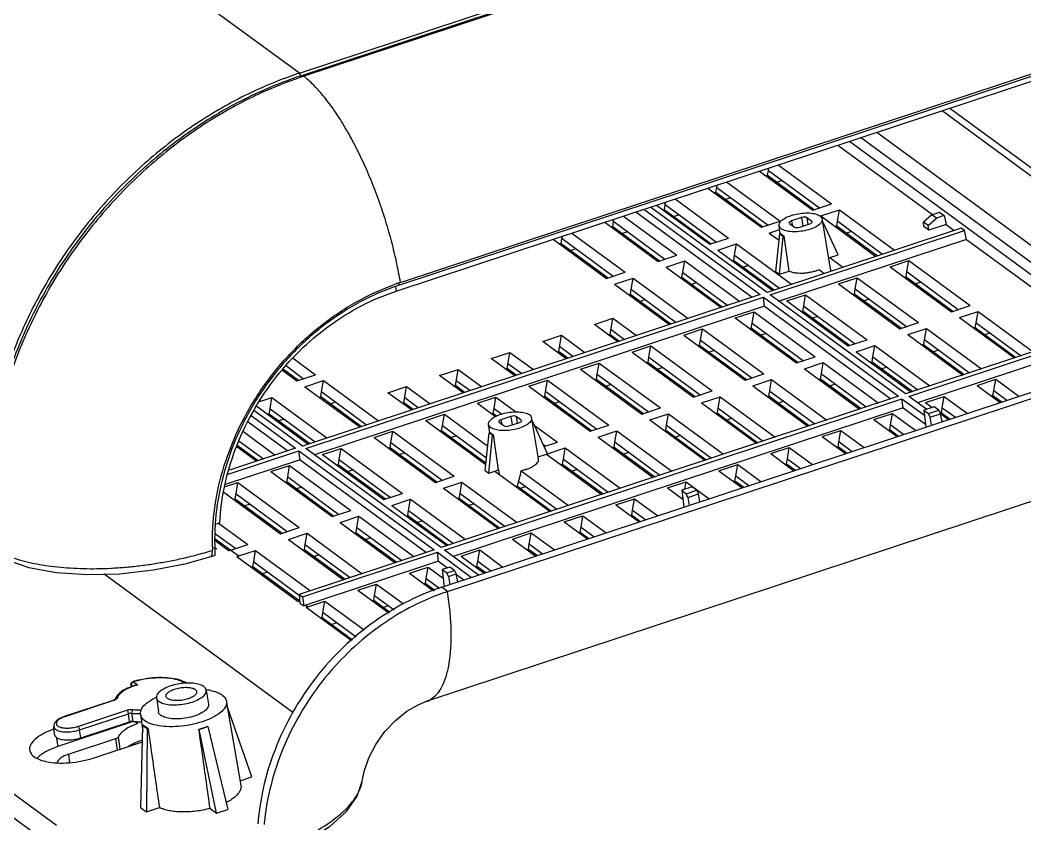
# Model space of a CAD drawing. Header units: millimetres. Extents: x 4086 to 4666, y 411 to 814.
# Drawn here: x 4243.6 to 4316.4, y 443 to 501.3 of the extents above; entities that cross this region are included whole.
import ezdxf

# ---------------------------------------------------------------- set-up
doc = ezdxf.new("R2010")
doc.units = ezdxf.units.MM

# ---------------------------------------------------------------- blocks, each defined once
blk = doc.blocks.new('u113')
at = {"color": 7, "linetype": 'Continuous'}
for p, q in [((4.93, 102.37), (-70.22, 157.48)), ((4.93, 102.37), (90.35, 130.62)), ((91.08, 130.53), (5.02, 102.07)), ((90.79, 130.3), (5.37, 102.04)), ((15.22, 80.42), (100.68, 108.68)), ((15.37, 80.71), (100.79, 108.96)), ((14.92, 79.8), (95.62, 106.49)), ((4.93, 102.37), (5.02, 102.07)), ((5.16, 101.96), (5.02, 102.07)), ((71.44, 98.49), (95.35, 80.95)), ((72.23, 98.76), (94.37, 82.52)), ((93.24, 73.51), (62.99, 95.7)), ((64.67, 96.26), (94.8, 74.16)), ((60.65, 94.92), (70.45, 87.73)), ((61.84, 95.32), (92.09, 73.13)), ((54.47, 92.88), (60, 88.83)), ((52.54, 92.24), (58.07, 88.19)), ((53.21, 91.75), (53.37, 91.8)), ((53.36, 91.81), (58.23, 88.24)), ((53.37, 91.8), (53.46, 92.31)), ((53.46, 92.31), (53.5, 92.56)), ((53.46, 92.31), (58.76, 88.42)), ((48.03, 90.04), (48.11, 90.54)), ((48.11, 90.54), (48.16, 90.79)), ((48.12, 90.54), (53.42, 86.65)), ((49.13, 91.12), (54.66, 87.06)), ((54.91, 91.25), (54.37, 91.07)), ((47.2, 90.48), (52.73, 86.42)), ((47.87, 89.98), (48.03, 90.04)), ((48.02, 90.04), (52.89, 86.47)), ((49.57, 89.48), (49.03, 89.3)), ((53.31, 79.68), (41.26, 88.51)), ((41.86, 88.71), (47.39, 84.66)), ((42.69, 88.27), (42.77, 88.78)), ((42.77, 88.78), (42.82, 89.03)), ((42.78, 88.77), (48.08, 84.89)), ((43.79, 89.35), (49.32, 85.29)), ((58.07, 88.19), (60, 88.83)), ((38.45, 87.58), (43.98, 83.53)), ((39.75, 88.01), (51.79, 79.18)), ((40.55, 88.28), (52.59, 79.45)), ((42.53, 88.22), (42.69, 88.27)), ((42.68, 88.27), (47.54, 84.71)), ((44.22, 87.71), (43.69, 87.54)), ((56.88, 87.42), (55.83, 87.07)), ((56.88, 87.42), (57.01, 86.53)), ((57.43, 87.41), (57.53, 86.71)), ((57.94, 87.03), (57.43, 87.41)), ((58.89, 87.59), (60.82, 88.23)), ((58.89, 87.59), (64.58, 83.41)), ((60.62, 87.05), (60.82, 88.23)), ((60.82, 88.23), (66.52, 84.05)), ((70.36, 87.7), (69.5, 86.96)), ((70.36, 87.7), (71.17, 87.97)), ((70.84, 87.35), (70.36, 87.7)), ((71.65, 87.62), (70.84, 87.35)), ((71.17, 87.97), (71.65, 87.62)), ((71.65, 87.62), (71.84, 86.71)), ((36.52, 86.94), (42.05, 82.89)), ((37.19, 86.45), (37.35, 86.5)), ((37.34, 86.51), (42.2, 82.94)), ((37.35, 86.5), (37.43, 87.01)), ((37.43, 87.01), (37.47, 87.26)), ((37.44, 87.01), (42.74, 83.12)), ((52.73, 86.42), (54.66, 87.06)), ((73.41, 86.33), (53.31, 79.68)), ((54.68, 85.74), (54.57, 86.59)), ((55.65, 86.82), (55.61, 86.88)), ((55.65, 86.82), (56.16, 86.44)), ((55.83, 87.07), (55.91, 86.62)), ((56.7, 86.43), (57.75, 86.78)), ((57.94, 87.03), (57.95, 86.92)), ((57.94, 87.03), (57.98, 86.97)), ((59.86, 82.33), (59.04, 87.15)), ((59.15, 86.86), (59.08, 86.91)), ((59.09, 86.84), (59.15, 86.86)), ((60.67, 83.56), (59.15, 86.86)), ((60.38, 86.49), (60.54, 86.55)), ((60.53, 86.55), (64.74, 83.46)), ((60.54, 86.55), (60.62, 87.05)), ((60.63, 87.05), (65.28, 83.64)), ((69.54, 86.51), (69.5, 86.96)), ((70, 86.59), (69.5, 86.96)), ((70.06, 86.13), (69.54, 86.51)), ((70, 86.59), (70.84, 87.35)), ((70.06, 86.13), (70, 86.59)), ((71.84, 86.71), (70.06, 86.13)), ((71.84, 86.71), (72.69, 86.09)), ((73.76, 86.08), (73.41, 86.33)), ((32.09, 85.24), (32.13, 85.49)), ((33.11, 85.82), (38.64, 81.76)), ((38.88, 85.95), (38.34, 85.77)), ((47.39, 84.66), (49.32, 85.29)), ((53.55, 85.82), (54.62, 86.18)), ((53.55, 85.82), (54.56, 85.08)), ((53.65, 79.43), (73.76, 86.08)), ((54.21, 81.82), (54.63, 85.73)), ((54.59, 81.55), (54.98, 85.48)), ((54.73, 85.77), (54.63, 85.73)), ((54.63, 85.73), (54.98, 85.48)), ((54.98, 85.48), (55.08, 85.51)), ((55.59, 81.88), (55.08, 85.51)), ((62.07, 85.99), (61.54, 85.81)), ((73.95, 85.17), (73.76, 86.08)), ((31.18, 85.18), (36.71, 81.12)), ((31.85, 84.68), (32.01, 84.74)), ((32, 84.74), (36.86, 81.17)), ((32.01, 84.74), (32.09, 85.24)), ((32.1, 85.24), (37.4, 81.35)), ((48.21, 84.06), (50.14, 84.69)), ((49.94, 83.52), (50.14, 84.69)), ((50.14, 84.69), (55.83, 80.52)), ((73.95, 85.17), (54.57, 78.76)), ((73.95, 85.17), (82.62, 78.81)), ((33.54, 84.18), (33, 84)), ((42.05, 82.89), (43.98, 83.53)), ((48.21, 84.06), (53.9, 79.88)), ((49.86, 83.01), (49.94, 83.52)), ((49.95, 83.52), (54.6, 80.11)), ((59.71, 83.24), (60.67, 83.56)), ((59.82, 83.28), (61.17, 82.28)), ((42.87, 82.29), (44.8, 82.93)), ((42.87, 82.29), (48.56, 78.11)), ((44.6, 81.76), (44.8, 82.93)), ((44.8, 82.93), (50.49, 78.75)), ((49.7, 82.96), (49.86, 83.01)), ((49.85, 83.02), (54.06, 79.93)), ((51.39, 82.46), (50.85, 82.28)), ((66.06, 82.33), (67.99, 82.97)), ((66.06, 82.33), (72.41, 77.68)), ((67.79, 81.8), (67.99, 82.97)), ((67.99, 82.97), (74.34, 78.31)), ((36.71, 81.12), (38.64, 81.76)), ((37.52, 80.52), (39.46, 81.16)), ((39.26, 79.99), (39.46, 81.16)), ((39.46, 81.16), (45.15, 76.98)), ((44.36, 81.19), (44.51, 81.25)), ((44.51, 81.25), (44.6, 81.76)), ((44.51, 81.25), (48.72, 78.16)), ((44.61, 81.75), (49.25, 78.34)), ((54.21, 81.82), (54.59, 81.55)), ((54.59, 81.55), (55.59, 81.88)), ((58.7, 82.04), (59.24, 81.65)), ((60.72, 80.57), (62.65, 81.2)), ((62.45, 80.03), (62.65, 81.2)), ((62.65, 81.2), (69, 76.55)), ((67.55, 81.24), (67.71, 81.29)), ((67.7, 81.29), (72.56, 77.73)), ((67.71, 81.29), (67.79, 81.8)), ((67.8, 81.79), (73.1, 77.91)), ((14.85, 80.26), (14.92, 79.8)), ((15.19, 80.64), (15.22, 80.42)), ((37.52, 80.52), (43.22, 76.35)), ((46.05, 80.69), (45.51, 80.51)), ((60.72, 80.57), (67.06, 75.91)), ((69.24, 80.73), (68.7, 80.56)), ((52.59, 79.45), (5.23, 63.78)), ((5.58, 63.53), (52.94, 79.19)), ((39.02, 79.43), (39.17, 79.48)), ((39.17, 79.48), (39.26, 79.99)), ((39.17, 79.49), (43.38, 76.4)), ((39.27, 79.98), (43.91, 76.58)), ((53.05, 78.26), (52.94, 79.19)), ((52.94, 79.19), (66.93, 68.93)), ((67.64, 69.17), (53.65, 79.43)), ((55.37, 78.8), (57.31, 79.44)), ((57.11, 78.27), (57.31, 79.44)), ((57.31, 79.44), (63.66, 74.78)), ((62.21, 79.47), (62.36, 79.52)), ((62.36, 79.52), (62.45, 80.03)), ((62.36, 79.53), (67.22, 75.96)), ((62.46, 80.03), (67.76, 76.14)), ((53.05, 78.26), (6.49, 62.86)), ((40.71, 78.93), (40.17, 78.75)), ((53.05, 78.26), (66.13, 68.67)), ((55.37, 78.8), (61.72, 74.14)), ((57.02, 77.76), (57.11, 78.27)), ((57.12, 78.26), (62.42, 74.37)), ((63.9, 78.97), (63.36, 78.79)), ((72.41, 77.68), (74.34, 78.31)), ((-95.66, 77.37), (-20.07, 21.94)), ((20.24, 48.72), (105.67, 76.97)), ((35.44, 76.37), (37.37, 77.01)), ((37.09, 75.32), (37.37, 77.01)), ((37.37, 77.01), (39.81, 75.22)), ((50.03, 77.03), (51.97, 77.67)), ((50.03, 77.03), (56.38, 72.38)), ((51.77, 76.5), (51.97, 77.67)), ((51.97, 77.67), (58.31, 73.02)), ((56.87, 77.7), (57.02, 77.76)), ((57.02, 77.76), (61.88, 74.19)), ((58.56, 77.2), (58.02, 77.02)), ((73.22, 77.08), (75.16, 77.71)), ((73.22, 77.08), (78.92, 72.9)), ((74.96, 76.54), (75.16, 77.71)), ((75.16, 77.71), (80.85, 73.54)), ((19.64, 49.17), (101.27, 76.16)), ((37.88, 74.58), (35.44, 76.37)), ((51.53, 75.94), (51.68, 75.99)), ((51.67, 76), (56.54, 72.43)), ((51.68, 75.99), (51.77, 76.5)), ((51.78, 76.49), (57.08, 72.61)), ((67.06, 75.91), (69, 76.55)), ((67.88, 75.31), (69.81, 75.95)), ((69.62, 74.78), (69.81, 75.95)), ((69.81, 75.95), (75.51, 71.77)), ((74.72, 75.98), (74.87, 76.03)), ((74.87, 76.03), (74.96, 76.54)), ((74.87, 76.04), (79.08, 72.95)), ((74.97, 76.54), (79.61, 73.13)), ((30.1, 74.6), (32.03, 75.24)), ((31.75, 73.56), (32.03, 75.24)), ((32.03, 75.24), (34.47, 73.45)), ((36.93, 75.27), (37.09, 75.32)), ((37.09, 75.32), (38.03, 74.63)), ((37.18, 75.83), (38.57, 74.81)), ((44.69, 75.27), (46.62, 75.9)), ((44.69, 75.27), (51.04, 70.61)), ((46.43, 74.73), (46.62, 75.9)), ((46.62, 75.9), (52.97, 71.25)), ((53.22, 75.44), (52.68, 75.26)), ((87.75, 75.82), (67.64, 69.17)), ((67.88, 75.31), (73.58, 71.13)), ((67.99, 68.91), (88.09, 75.56)), ((76.41, 75.48), (75.87, 75.3)), ((32.54, 72.81), (30.1, 74.6)), ((33.23, 73.04), (31.83, 74.07)), ((39.35, 73.5), (41.28, 74.14)), ((41.09, 72.97), (41.28, 74.14)), ((41.28, 74.14), (47.63, 69.48)), ((46.18, 74.17), (46.34, 74.22)), ((46.33, 74.23), (51.2, 70.66)), ((46.34, 74.22), (46.43, 74.73)), ((46.43, 74.73), (51.74, 70.84)), ((61.72, 74.14), (63.66, 74.78)), ((62.54, 73.54), (64.47, 74.18)), ((64.28, 73.01), (64.47, 74.18)), ((64.47, 74.18), (70.17, 70)), ((88.28, 74.66), (68.9, 68.24)), ((69.38, 74.21), (69.53, 74.27)), ((69.52, 74.27), (73.73, 71.18)), ((69.53, 74.27), (69.62, 74.78)), ((69.63, 74.77), (74.27, 71.36)), ((4.27, 72.87), (6.59, 71.16)), ((24.76, 72.83), (26.69, 73.47)), ((27.2, 71.05), (24.76, 72.83)), ((26.41, 71.79), (26.69, 73.47)), ((26.69, 73.47), (29.13, 71.69)), ((31.59, 73.51), (31.75, 73.56)), ((32.69, 72.86), (31.74, 73.56)), ((39.35, 73.5), (45.7, 68.84)), ((41, 72.46), (41.09, 72.97)), ((41.09, 72.96), (46.39, 69.07)), ((47.88, 73.67), (47.34, 73.49)), ((56.38, 72.38), (58.31, 73.02)), ((62.54, 73.54), (68.24, 69.37)), ((64.19, 72.5), (64.28, 73.01)), ((64.28, 73), (68.93, 69.6)), ((71.07, 73.71), (70.53, 73.53)), ((3.56, 72.07), (5.35, 70.75)), ((26.25, 71.74), (26.41, 71.79)), ((27.35, 71.1), (26.4, 71.8)), ((27.89, 71.28), (26.49, 72.3)), ((34.01, 71.73), (35.94, 72.37)), ((35.74, 71.2), (35.94, 72.37)), ((35.94, 72.37), (42.29, 67.72)), ((40.84, 72.41), (41, 72.46)), ((40.99, 72.46), (45.86, 68.9)), ((42.54, 71.9), (42, 71.72)), ((57.2, 71.78), (59.13, 72.41)), ((57.2, 71.78), (62.9, 67.6)), ((58.94, 71.24), (59.13, 72.41)), ((59.13, 72.41), (64.83, 68.24)), ((64.03, 72.45), (64.19, 72.5)), ((64.18, 72.51), (68.39, 69.42)), ((65.73, 71.95), (65.19, 71.77)), ((3.17, 71.62), (4.66, 70.52)), ((3.26, 71.72), (4.81, 70.58)), ((4.66, 70.52), (6.59, 71.16)), ((19.42, 71.07), (21.35, 71.71)), ((21.85, 69.28), (19.42, 71.07)), ((21.07, 70.02), (21.35, 71.71)), ((21.35, 71.71), (23.79, 69.92)), ((34.01, 71.73), (40.36, 67.08)), ((35.66, 70.69), (35.74, 71.2)), ((35.75, 71.19), (41.05, 67.31)), ((51.04, 70.61), (52.97, 71.25)), ((58.69, 70.68), (58.85, 70.73)), ((58.84, 70.74), (63.05, 67.65)), ((58.85, 70.73), (58.94, 71.24)), ((58.94, 71.24), (63.59, 67.83)), ((5.48, 69.92), (7.41, 70.56)), ((5.48, 69.92), (11.17, 65.75)), ((7.21, 69.39), (7.41, 70.56)), ((7.41, 70.56), (13.1, 66.39)), ((14.08, 69.3), (16.01, 69.94)), ((15.73, 68.26), (16.01, 69.94)), ((16.01, 69.94), (18.45, 68.15)), ((20.91, 69.97), (21.07, 70.02)), ((22.01, 69.33), (21.06, 70.03)), ((22.55, 69.51), (21.15, 70.53)), ((28.67, 69.97), (30.6, 70.61)), ((28.67, 69.97), (35.02, 65.31)), ((30.4, 69.43), (30.6, 70.61)), ((30.6, 70.61), (36.95, 65.95)), ((35.5, 70.64), (35.66, 70.69)), ((35.65, 70.7), (40.51, 67.13)), ((37.19, 70.14), (36.66, 69.96)), ((51.86, 70.01), (53.79, 70.65)), ((51.86, 70.01), (57.55, 65.83)), ((53.59, 69.48), (53.79, 70.65)), ((53.79, 70.65), (59.49, 66.47)), ((60.39, 70.18), (59.85, 70)), ((75.05, 70.05), (76.98, 70.69)), ((75.05, 70.05), (77.46, 68.29)), ((76.79, 69.52), (76.98, 70.69)), ((76.98, 70.69), (79.39, 68.93)), ((0.81, 68.38), (2.07, 68.8)), ((1.87, 67.62), (2.07, 68.8)), ((2.07, 68.8), (7.76, 64.62)), ((6.97, 68.83), (7.13, 68.88)), ((7.12, 68.89), (11.33, 65.8)), ((7.13, 68.88), (7.21, 69.39)), ((7.22, 69.39), (11.87, 65.98)), ((16.51, 67.51), (14.08, 69.3)), ((17.21, 67.74), (15.81, 68.77)), ((66.93, 68.93), (19.57, 53.27)), ((19.92, 53.02), (67.28, 68.68)), ((23.33, 68.2), (25.26, 68.84)), ((25.06, 67.67), (25.26, 68.84)), ((25.26, 68.84), (27.33, 67.32)), ((30.16, 68.87), (30.32, 68.92)), ((30.31, 68.93), (35.17, 65.36)), ((30.32, 68.92), (30.4, 69.43)), ((30.41, 69.43), (35.71, 65.54)), ((45.7, 68.84), (47.63, 69.48)), ((46.52, 68.24), (48.45, 68.88)), ((48.25, 67.71), (48.45, 68.88)), ((48.45, 68.88), (54.15, 64.71)), ((53.35, 68.92), (53.51, 68.97)), ((53.5, 68.97), (57.71, 65.88)), ((53.51, 68.97), (53.59, 69.48)), ((53.6, 69.47), (58.25, 66.06)), ((67.39, 67.75), (67.28, 68.68)), ((67.28, 68.68), (69.6, 66.97)), ((69.81, 67.58), (67.99, 68.91)), ((69.71, 68.29), (71.64, 68.92)), ((71.44, 67.75), (71.64, 68.92)), ((71.64, 68.92), (74.05, 67.16)), ((76.54, 68.96), (76.7, 69.01)), ((76.69, 69.02), (77.61, 68.34)), ((76.7, 69.01), (76.79, 69.52)), ((76.79, 69.51), (78.15, 68.52)), ((0.49, 67.9), (5.83, 63.98)), ((1.78, 67.11), (1.87, 67.62)), ((1.88, 67.62), (6.53, 64.21)), ((8.66, 68.33), (8.12, 68.15)), ((15.57, 68.21), (15.73, 68.26)), ((16.67, 67.57), (15.72, 68.26)), ((67.39, 67.75), (20.83, 52.35)), ((23.33, 68.2), (25.2, 66.83)), ((24.98, 67.16), (25.06, 67.67)), ((25.07, 67.66), (25.85, 67.09)), ((31.85, 68.37), (31.31, 68.19)), ((40.36, 67.08), (42.29, 67.72)), ((46.52, 68.24), (52.21, 64.07)), ((48.17, 67.2), (48.25, 67.71)), ((48.26, 67.7), (52.91, 64.3)), ((55.04, 68.41), (54.51, 68.23)), ((67.39, 67.75), (69.72, 66.03)), ((70.61, 67.84), (69.54, 67.48)), ((69.71, 68.29), (70.41, 67.77)), ((71.09, 67.49), (70.61, 67.84)), ((71.36, 67.24), (71.44, 67.75)), ((71.45, 67.75), (72.81, 66.75)), ((-0.09, 66.93), (4.52, 63.55)), ((5.23, 63.78), (0.21, 67.47)), ((1.63, 67.06), (1.78, 67.11)), ((1.78, 67.12), (5.99, 64.03)), ((3.32, 66.56), (2.78, 66.38)), ((17.99, 66.43), (19.92, 67.07)), ((19.72, 65.9), (19.92, 67.07)), ((19.92, 67.07), (24.41, 63.78)), ((24.82, 67.11), (24.98, 67.16)), ((24.97, 67.16), (25.34, 66.89)), ((26.81, 66.84), (25.77, 66.5)), ((26.81, 66.84), (26.94, 65.96)), ((27.36, 66.83), (27.46, 66.13)), ((27.87, 66.46), (27.36, 66.83)), ((29.67, 62.47), (28.97, 66.58)), ((41.18, 66.48), (43.11, 67.12)), ((42.91, 65.94), (43.11, 67.12)), ((43.11, 67.12), (48.8, 62.94)), ((48.01, 67.15), (48.17, 67.2)), ((48.16, 67.21), (52.37, 64.12)), ((49.7, 66.65), (49.16, 66.47)), ((64.37, 66.52), (66.3, 67.16)), ((66.1, 65.99), (66.3, 67.16)), ((66.3, 67.16), (68.7, 65.4)), ((69.54, 67.48), (69.76, 65.74)), ((69.54, 67.48), (70.02, 67.13)), ((70.02, 67.13), (71.09, 67.49)), ((70.19, 66.76), (70.02, 67.13)), ((70.19, 66.76), (71.27, 67.12)), ((70.32, 65.93), (70.19, 66.76)), ((71.09, 67.49), (71.27, 67.12)), ((71.24, 67.2), (71.36, 67.24)), ((71.43, 66.3), (71.27, 67.12)), ((71.28, 67.13), (72.11, 66.52)), ((71.35, 67.25), (72.27, 66.57)), ((-0.39, 66.3), (3.72, 63.28)), ((17.99, 66.43), (24.21, 61.87)), ((19.63, 65.39), (19.72, 65.9)), ((19.73, 65.9), (24.28, 62.56)), ((24.61, 65.16), (24.5, 66.02)), ((25.58, 66.24), (25.54, 66.3)), ((25.58, 66.24), (26.09, 65.87)), ((25.77, 66.5), (25.85, 66.05)), ((26.64, 65.86), (27.68, 66.2)), ((27.87, 66.46), (27.89, 66.34)), ((27.87, 66.46), (27.91, 66.39)), ((29.08, 66.28), (29.01, 66.33)), ((29.02, 66.26), (29.08, 66.28)), ((30.6, 62.98), (29.08, 66.28)), ((29.25, 65.91), (31.61, 64.18)), ((35.02, 65.31), (36.95, 65.95)), ((41.18, 66.48), (46.87, 62.3)), ((42.83, 65.43), (42.91, 65.94)), ((42.92, 65.94), (47.57, 62.53)), ((64.37, 66.52), (66.77, 64.76)), ((66.02, 65.48), (66.1, 65.99)), ((66.11, 65.98), (67.47, 64.99)), ((71.52, 66.33), (71.4, 66.41)), ((-0.87, 65.27), (2.42, 62.85)), ((12.64, 64.67), (14.58, 65.31)), ((12.64, 64.67), (18.99, 60.01)), ((14.38, 64.13), (14.58, 65.31)), ((14.58, 65.31), (20.93, 60.65)), ((19.48, 65.34), (19.63, 65.39)), ((19.63, 65.4), (24.23, 62.02)), ((21.17, 64.84), (20.63, 64.66)), ((24.14, 61.25), (24.56, 65.16)), ((24.52, 60.97), (24.91, 64.9)), ((24.66, 65.19), (24.56, 65.16)), ((24.91, 64.9), (24.56, 65.16)), ((24.91, 64.9), (25.01, 64.94)), ((25.52, 61.3), (25.01, 64.94)), ((35.84, 64.71), (37.77, 65.35)), ((35.84, 64.71), (41.53, 60.53)), ((37.57, 64.18), (37.77, 65.35)), ((37.77, 65.35), (43.46, 61.17)), ((42.67, 65.38), (42.83, 65.43)), ((42.82, 65.44), (47.03, 62.35)), ((44.36, 64.88), (43.82, 64.7)), ((59.03, 64.75), (60.96, 65.39)), ((59.03, 64.75), (61.43, 62.99)), ((60.76, 64.22), (60.96, 65.39)), ((60.96, 65.39), (63.36, 63.63)), ((65.86, 65.43), (66.02, 65.48)), ((66.01, 65.48), (66.93, 64.81)), ((4.52, 63.55), (-2.34, 61.28)), ((-1.58, 63.73), (0.49, 62.21)), ((-1.52, 63.86), (0.65, 62.27)), ((-1.32, 64.28), (1.18, 62.44)), ((19.57, 53.27), (5.58, 63.53)), ((7.3, 62.9), (9.24, 63.54)), ((9.04, 62.37), (9.24, 63.54)), ((9.24, 63.54), (15.58, 58.88)), ((14.14, 63.57), (14.29, 63.62)), ((14.29, 63.62), (14.38, 64.13)), ((14.29, 63.63), (19.15, 60.06)), ((14.39, 64.13), (19.69, 60.24)), ((30.16, 63.93), (30.37, 63.77)), ((30.25, 63.73), (31.61, 64.18)), ((30.49, 62.94), (32.43, 63.58)), ((32.23, 62.41), (32.43, 63.58)), ((32.43, 63.58), (38.12, 59.41)), ((37.33, 63.62), (37.48, 63.67)), ((37.48, 63.67), (37.57, 64.18)), ((37.48, 63.67), (41.69, 60.59)), ((37.58, 64.17), (42.23, 60.76)), ((53.69, 62.99), (55.62, 63.63)), ((55.42, 62.45), (55.62, 63.63)), ((55.62, 63.63), (58.02, 61.86)), ((60.52, 63.66), (60.68, 63.71)), ((60.67, 63.72), (61.59, 63.04)), ((60.68, 63.71), (60.76, 64.22)), ((60.77, 64.21), (62.13, 63.22)), ((-2.46, 60.87), (4.87, 63.29)), ((4.98, 62.36), (4.87, 63.29)), ((4.87, 63.29), (18.86, 53.04)), ((7.3, 62.9), (13.65, 58.25)), ((15.83, 63.07), (15.29, 62.89)), ((29.64, 62.67), (30.49, 62.95)), ((30.49, 62.95), (36.19, 58.77)), ((32.14, 61.9), (32.23, 62.41)), ((32.24, 62.41), (36.88, 59)), ((39.02, 63.11), (38.48, 62.94)), ((53.69, 62.99), (56.09, 61.22)), ((55.33, 61.94), (55.42, 62.45)), ((55.43, 62.45), (56.78, 61.45)), ((4.98, 62.36), (-2.78, 59.79)), ((1.96, 61.13), (3.89, 61.77)), ((3.7, 60.6), (3.89, 61.77)), ((3.89, 61.77), (10.24, 57.12)), ((4.98, 62.36), (18.06, 52.77)), ((8.8, 61.81), (8.95, 61.86)), ((8.94, 61.86), (13.81, 58.3)), ((8.95, 61.86), (9.04, 62.37)), ((9.05, 62.36), (14.35, 58.47)), ((31.99, 61.85), (32.14, 61.9)), ((32.14, 61.91), (36.35, 58.82)), ((48.34, 61.22), (50.28, 61.86)), ((50.08, 60.69), (50.28, 61.86)), ((50.28, 61.86), (52.68, 60.1)), ((55.18, 61.89), (55.33, 61.94)), ((55.33, 61.95), (56.25, 61.27)), ((1.96, 61.13), (8.31, 56.48)), ((3.61, 60.09), (3.7, 60.6)), ((3.7, 60.6), (9.01, 56.71)), ((10.49, 61.3), (9.95, 61.13)), ((18.08, 37.37), (88.72, 60.73)), ((18.99, 60.01), (20.93, 60.65)), ((24.14, 61.25), (24.52, 60.97)), ((24.52, 60.97), (25.15, 61.18)), ((25.15, 61.18), (25.52, 61.3)), ((25.15, 61.18), (30.85, 57)), ((25.52, 61.3), (25.59, 60.86)), ((27.88, 61.23), (32.78, 57.64)), ((33.68, 61.35), (33.14, 61.17)), ((48.34, 61.22), (50.75, 59.46)), ((49.99, 60.18), (50.08, 60.69)), ((50.09, 60.68), (51.44, 59.69)), ((-2.83, 59.55), (-1.45, 60.01)), ((-1.64, 58.83), (-1.45, 60.01)), ((-1.45, 60.01), (4.9, 55.35)), ((3.46, 60.04), (3.61, 60.09)), ((3.6, 60.1), (8.47, 56.53)), ((5.15, 59.54), (4.61, 59.36)), ((19.81, 59.41), (21.74, 60.05)), ((19.81, 59.41), (25.51, 55.23)), ((21.55, 58.88), (21.74, 60.05)), ((21.74, 60.05), (27.44, 55.87)), ((27.48, 59.63), (31, 57.05)), ((27.61, 60.11), (31.54, 57.23)), ((28.34, 59.58), (27.8, 59.4)), ((43, 59.45), (44.94, 60.09)), ((43, 59.45), (44.59, 58.29)), ((45.55, 59.55), (44.48, 59.2)), ((44.8, 59.3), (44.94, 60.09)), ((44.94, 60.09), (47.34, 58.33)), ((46.03, 59.2), (45.55, 59.55)), ((49.84, 60.13), (49.99, 60.18)), ((49.99, 60.18), (50.91, 59.51)), ((-2.9, 59.02), (2.97, 54.71)), ((-1.89, 58.27), (-1.73, 58.33)), ((-1.74, 58.33), (3.13, 54.76)), ((-1.73, 58.33), (-1.64, 58.83)), ((-1.64, 58.83), (3.66, 54.94)), ((13.65, 58.25), (15.58, 58.88)), ((14.47, 57.64), (16.4, 58.28)), ((16.21, 57.11), (16.4, 58.28)), ((16.4, 58.28), (22.1, 54.11)), ((21.31, 58.32), (21.46, 58.37)), ((21.45, 58.37), (25.66, 55.29)), ((21.46, 58.37), (21.55, 58.88)), ((21.55, 58.87), (26.2, 55.46)), ((37.66, 57.69), (39.59, 58.33)), ((39.4, 57.15), (39.59, 58.33)), ((39.59, 58.33), (42, 56.56)), ((44.48, 59.2), (44.7, 57.46)), ((44.48, 59.2), (44.96, 58.85)), ((44.5, 58.36), (44.58, 58.39)), ((44.96, 58.85), (46.03, 59.2)), ((45.13, 58.47), (44.96, 58.85)), ((45.13, 58.47), (46.21, 58.83)), ((45.13, 58.47), (45.26, 57.64)), ((46.03, 59.2), (46.21, 58.83)), ((46.37, 58.01), (46.21, 58.83)), ((-0.19, 57.77), (-0.73, 57.59)), ((14.47, 57.64), (20.17, 53.47)), ((23, 57.81), (22.46, 57.64)), ((37.66, 57.69), (40.07, 55.92)), ((8.31, 56.48), (10.24, 57.12)), ((9.13, 55.88), (11.06, 56.52)), ((10.86, 55.34), (11.06, 56.52)), ((11.06, 56.52), (16.76, 52.34)), ((15.96, 56.55), (16.12, 56.6)), ((16.11, 56.61), (20.32, 53.52)), ((16.12, 56.6), (16.21, 57.11)), ((16.21, 57.11), (20.86, 53.7)), ((32.32, 55.92), (34.25, 56.56)), ((34.06, 55.39), (34.25, 56.56)), ((34.25, 56.56), (36.66, 54.8)), ((39.16, 56.59), (39.31, 56.64)), ((39.3, 56.65), (40.22, 55.98)), ((39.31, 56.64), (39.4, 57.15)), ((39.4, 57.15), (40.76, 56.15)), ((-3.33, 55.83), (-3.72, 55.7)), ((-3.45, 55.79), (-0.44, 53.58)), ((2.97, 54.71), (4.9, 55.35)), ((9.13, 55.88), (14.83, 51.7)), ((10.78, 54.84), (10.86, 55.34)), ((10.87, 55.34), (15.52, 51.93)), ((17.66, 56.05), (17.12, 55.87)), ((32.32, 55.92), (34.73, 54.16)), ((33.97, 54.88), (34.06, 55.39)), ((34.06, 55.38), (35.42, 54.39)), ((-3.8, 54.16), (-2.2, 52.99)), ((-3.77, 54.71), (-1.68, 53.18)), ((3.79, 54.11), (5.72, 54.75)), ((3.79, 54.11), (9.48, 49.94)), ((5.52, 53.58), (5.72, 54.75)), ((5.72, 54.75), (11.42, 50.57)), ((10.62, 54.78), (10.78, 54.84)), ((10.77, 54.84), (14.98, 51.75)), ((12.31, 54.28), (11.78, 54.1)), ((26.98, 54.15), (28.91, 54.79)), ((26.98, 54.15), (29.38, 52.39)), ((28.71, 53.62), (28.91, 54.79)), ((28.91, 54.79), (31.32, 53.03)), ((33.81, 54.83), (33.97, 54.88)), ((33.96, 54.88), (34.88, 54.21)), ((-4.08, 53.24), (-3.85, 53.29)), ((-3.85, 53.29), (-3.83, 52.48)), ((-3.85, 53.29), (-3.63, 53.13)), ((-3.81, 54), (-2.37, 52.94)), ((-2.19, 53.01), (-0.44, 53.58)), ((5.28, 53.02), (5.44, 53.07)), ((5.43, 53.07), (9.64, 49.99)), ((5.44, 53.07), (5.52, 53.58)), ((5.53, 53.57), (10.18, 50.17)), ((28.47, 53.06), (28.63, 53.11)), ((28.62, 53.12), (29.54, 52.44)), ((28.63, 53.11), (28.71, 53.62)), ((28.72, 53.62), (30.08, 52.62)), ((-4.09, 52.98), (-4.09, 53.04)), ((-3.81, 52.48), (-3.84, 52.47)), ((-2.19, 53.01), (-1.37, 52.41)), ((-1.55, 52.34), (4.8, 47.69)), ((-1.37, 52.41), (0.38, 52.98)), ((0.18, 51.81), (0.38, 52.98)), ((0.38, 52.98), (6.07, 48.81)), ((18.86, 53.04), (4.9, 48.42)), ((5.24, 48.16), (19.21, 52.78)), ((6.97, 52.52), (6.44, 52.34)), ((19.32, 51.85), (19.21, 52.78)), ((19.21, 52.78), (22.73, 50.19)), ((23.45, 50.43), (19.92, 53.02)), ((21.64, 52.39), (23.57, 53.03)), ((21.64, 52.39), (24.04, 50.62)), ((23.37, 51.85), (23.57, 53.03)), ((23.57, 53.03), (25.98, 51.26)), ((-0.06, 51.25), (0.1, 51.3)), ((0.09, 51.31), (4.95, 47.75)), ((0.1, 51.3), (0.18, 51.81)), ((0.19, 51.81), (4.9, 48.35)), ((19.32, 51.85), (5.59, 47.31)), ((16.3, 50.62), (18.23, 51.26)), ((18.03, 50.09), (18.23, 51.26)), ((18.23, 51.26), (19.8, 50.11)), ((19.32, 51.85), (20.23, 51.18)), ((20.49, 51.26), (19.69, 51)), ((19.69, 51), (19.91, 49.26)), ((19.69, 51), (20.17, 50.65)), ((20.97, 50.91), (20.49, 51.26)), ((23.13, 51.29), (23.29, 51.35)), ((23.28, 51.35), (24.2, 50.68)), ((23.29, 51.35), (23.37, 51.85)), ((23.38, 51.85), (24.74, 50.85)), ((4.24, 36.19), (-15.3, 50.53)), ((1.63, 50.75), (1.09, 50.57)), ((16.3, 50.62), (18.78, 48.8)), ((17.95, 49.58), (18.03, 50.09)), ((18.04, 50.08), (19.42, 49.07)), ((20.17, 50.65), (20.97, 50.91)), ((20.34, 50.27), (20.17, 50.65)), ((20.34, 50.27), (21.15, 50.54)), ((20.34, 50.27), (20.47, 49.44)), ((20.97, 50.91), (21.15, 50.54)), ((21.31, 49.72), (21.15, 50.54)), ((21.16, 50.5), (21.94, 49.93)), ((10.96, 48.86), (12.89, 49.49)), ((12.69, 48.32), (12.89, 49.49)), ((12.89, 49.49), (15.68, 47.45)), ((17.79, 49.53), (17.95, 49.58)), ((17.94, 49.58), (18.92, 48.86)), ((20.24, 48.72), (19.64, 49.17)), ((4.9, 48.42), (4.96, 47.52)), ((4.9, 48.42), (5.24, 48.16)), ((5.24, 48.16), (5.36, 47.23)), ((10.96, 48.86), (14.16, 46.51)), ((12.61, 47.81), (12.69, 48.32)), ((12.7, 48.32), (14.71, 46.84)), ((4.96, 47.52), (5.36, 47.23)), ((5.59, 47.31), (5.8, 47.15)), ((5.62, 47.09), (10.32, 43.64)), ((5.8, 47.15), (7.55, 47.73)), ((7.35, 46.56), (7.55, 47.73)), ((7.55, 47.73), (11.61, 44.75)), ((12.45, 47.76), (12.61, 47.81)), ((12.6, 47.82), (14.28, 46.58)), ((14.14, 47.26), (13.6, 47.08)), ((7.11, 45.99), (7.26, 46.05)), ((7.26, 46.05), (7.35, 46.56)), ((7.26, 46.05), (10.42, 43.73)), ((7.36, 46.55), (10.78, 44.04)), ((8.8, 45.49), (8.26, 45.31)), ((-12.52, 39.08), (-12.5, 38.87)), ((-12.52, 39.08), (-12.49, 39.03)), ((-12.49, 39.03), (-12.47, 38.88)), ((-12.49, 39.03), (-12.34, 38.92)), ((-12.3, 39.4), (-12.3, 39.4)), ((-12.26, 39.38), (-12.3, 39.4)), ((-12.26, 39.38), (-11.83, 39.07)), ((-12, 39.05), (-11.83, 39.07)), ((-4.74, 38.52), (-4.49, 37.08)), ((-14.38, 37.45), (-19.44, 35.78)), ((-14.32, 37.44), (-19.38, 35.77)), ((-14.34, 37.47), (-14.38, 37.45)), ((-14.32, 37.44), (-14.38, 37.45)), ((-14.19, 37.53), (-14.19, 37.53)), ((-14.17, 37.56), (-14.17, 37.56)), ((-9.88, 37.74), (-9.68, 36.29)), ((-18.02, 34.77), (-12.96, 36.44)), ((-2.62, 37.25), (-1.14, 28.66)), ((-0.01, 29.53), (-2.53, 36.75)), ((-19.38, 35.77), (-19.44, 35.78)), ((-17.85, 34.41), (-12.79, 36.08)), ((-12.67, 35.25), (-12.79, 36.08)), ((-12.3, 35.29), (-12.42, 36.13)), ((-11.54, 36.02), (-11.29, 34.19)), ((-20.42, 33.91), (-20.51, 34.74)), ((-12.29, 35.26), (-20.08, 32.68)), ((-17.71, 33.58), (-17.85, 34.41)), ((-17.71, 33.58), (-12.67, 35.25)), ((-11.84, 35.05), (-12.17, 35.29)), ((-11.5, 26.34), (-11.28, 34.86)), ((-11.2, 34.89), (-11.28, 34.86)), ((-11.28, 34.86), (-10.84, 34.54)), ((-10.84, 34.54), (-10.93, 25.93)), ((-10.84, 34.54), (-10.76, 34.57)), ((-5.49, 34.47), (-5.45, 34.44)), ((-5.45, 34.44), (-4.56, 34.74)), ((-3.68, 25.79), (-5.45, 34.44)), ((-4.56, 34.74), (-4.6, 34.77)), ((-4.56, 34.74), (-2.51, 26.18)), ((-20.26, 33.67), (-20.08, 32.68)), ((-18.99, 31.88), (-14.08, 33.5)), ((-13.93, 32.31), (-14.08, 33.5)), ((-13.64, 32.4), (-13.81, 33.68)), ((-16.32, 31.52), (-11.32, 33.17)), ((-18.99, 31.88), (-18.87, 31.01)), ((-27.3, 29.71), (-20.24, 24.53)), ((-1.22, 29.13), (-0.01, 29.53)), ((11.41, 29.09), (11.41, 29.09)), ((-11.5, 26.34), (-10.92, 25.93)), ((-10.92, 25.93), (-9.58, 26.37)), ((-4.33, 26.27), (-3.68, 25.79)), ((-3.68, 25.79), (-2.51, 26.18))]:
    blk.add_line(p, q, dxfattribs=at)
for points in [[(-27.05, 52.89), (-25.51, 52.04), (-23.09, 51.22), (-20.24, 50.7), (-17.06, 50.48), (-13.68, 50.57), (-10.2, 50.96), (-6.77, 51.64), (-4.27, 52.35)], [(-14.17, 37.56), (-14.23, 37.52), (-14.34, 37.47)], [(11.41, 29.09), (11.62, 30.11), (12.1, 31.5), (12.83, 32.9), (13.76, 34.23), (14.85, 35.39), (16.03, 36.33), (17.21, 37.01), (18.08, 37.37)], [(0.97, 20.93), (3.28, 21.79), (5.87, 23.02), (8.1, 24.44), (9.79, 25.97), (10.9, 27.54), (11.41, 29.09)]]:
    blk.add_lwpolyline(points, dxfattribs=at)
for centre, radius, start, end in [((18.58, 62.08), 42.09, 108.4233, 108.7282), ((18.55, 62.17), 42, 108.2999, 108.4232), ((57.1, 86.05), 4.32, 288.2411, 291.828), ((23.27, 56.81), 25.17, 108.872, 110.064), ((22.93, 57.12), 24.54, 108.3011, 109.5222), ((23.21, 56.99), 24.99, 108.5927, 108.8709), ((23.19, 57.05), 24.92, 108.2999, 108.5927), ((26.9, 65.17), 5.56, 273.9267, 276.0525), ((20.69, 54.05), 24.55, 175.7814, 181.7845), ((20.31, 53.81), 24.41, 181.2011, 181.5455), ((20.23, 53.81), 24.33, 181.5455, 181.8147), ((-10.45, 73.03), 21.59, 286.6461, 287.6012), ((-10.13, 72.03), 20.55, 287.599, 287.8731), ((27.36, 25.81), 24.6, 108.3021, 109.9461), ((28.01, 25.26), 24.71, 108.3052, 110.8396), ((-9.58, 30.07), 9.72, 106.0599, 106.2831), ((-9.53, 29.89), 9.91, 104.0249, 106.054), ((-5.52, 32.7), 5.92, 77.6521, 82.4619), ((-13.2, 37.2), 1.04, 159.8042, 161.4591), ((-7.19, 31.98), 6.4, 115.0274, 116.9726), ((-3.77, 37.02), 1.21, 44.217, 46.5008), ((-3.72, 37.07), 1.13, 39.1623, 44.2421), ((-18.41, 32.84), 3.09, 108.2973, 109.0928), ((-17.51, 25.76), 9.22, 108.7999, 109.7728), ((-10.09, 29.69), 5.63, 115.1563, 115.9306), ((-9.89, 29.26), 6.11, 111.7764, 115.1191), ((-9.53, 28.38), 7.06, 109.0808, 111.782), ((-8.03, 43.69), 9.56, 285.4041, 288.2675), ((-7.76, 42.86), 8.69, 288.2864, 290.3239), ((-7.57, 42.35), 8.14, 290.3341, 291.3981), ((-19.72, 40.02), 9.05, 267.0375, 267.2496)]:
    blk.add_arc(centre, radius, start, end, dxfattribs=at)
for centre, major_axis, ratio, start_param, end_param in [((57.06, 87.29), (0.407, 0.062), 0.411566, 0.391376, 1.961867), ((56.01, 86.94), (0.407, 0.062), 0.41139, 1.962476, 3.145968), ((56.52, 86.56), (0.407, 0.062), 0.411566, -2.750217, -1.179725), ((57.57, 86.91), (0.407, 0.062), 0.41139, -1.179117, -0.015463), ((58.31, 76.26), (1.16, 6.84), 0.170809, -0.578058, -0.451552), ((26.99, 66.71), (0.407, 0.062), 0.411566, 0.391376, 1.961867), ((25.95, 66.36), (0.407, 0.062), 0.41139, 1.962476, 3.145968), ((26.46, 65.99), (0.407, 0.062), 0.411566, -2.750217, -1.179725), ((27.5, 66.34), (0.407, 0.062), 0.41139, -1.179117, -0.015463), ((27.11, 63.13), (1.1, 6.44), 0.170809, 4.167596, 4.442334), ((-0.99, 44.29), (6.1, 7.68), 0.827746, 0.901195, 0.922058), ((0.12, 43.47), (5.43, 8.16), 0.856398, 0.830211, 0.851074), ((6.18, 39.03), (6.1, 7.68), 0.827746, 7.188103, 7.205243), ((7.15, 38.31), (5.22, 8.3), 0.862941, 7.090702, 7.116932), ((7.29, 38.21), (5.43, 8.16), 0.856398, 0.830211, 0.851074), ((9.01, -130.82), (-26.07, 223.59), 0.009936, 0.732334, 0.733804)]:
    blk.add_ellipse(centre, major_axis=major_axis, ratio=ratio, start_param=start_param, end_param=end_param, dxfattribs=at)
for points, start_tangent, end_tangent in [([(4.93, 102.37), (-0.72, 100.04), (-6.11, 96.9), (-11.12, 93.01), (-15.64, 88.46), (-19.57, 83.36), (-22.81, 77.81), (-25.3, 71.94), (-26.98, 65.89), (-27.81, 59.78), (-27.77, 53.77)], (-0.949427, -0.313989), (0.079488, -0.996836)), ([(5.02, 102.07), (-1.21, 99.45), (-7.09, 95.84), (-12.48, 91.34), (-17.23, 86.07), (-21.19, 80.17), (-24.27, 73.82), (-26.37, 67.19), (-27.44, 60.45), (-27.45, 53.8)], (-0.949425, -0.313993), (0.079488, -0.996836)), ([(5.07, 101.94), (-0.27, 99.73), (-5.69, 96.57), (-10.7, 92.68), (-15.19, 88.16), (-19.13, 83.04), (-22.38, 77.47), (-24.85, 71.64), (-26.53, 65.58), (-27.37, 59.45), (-27.35, 53.8)], (-0.947053, -0.321078), (0.070695, -0.997498)), ([(15.37, 80.71), (14.97, 82.77), (14.47, 84.89), (13.86, 87.02), (13.16, 89.13), (11.4, 93.4), (10.42, 95.37), (9.39, 97.17), (8.39, 98.7), (7.37, 100.03), (6.36, 101.16), (5.37, 102.04)], (-0.162202, 0.986758), (-0.786646, 0.617405)), ([(54.57, 86.59), (54.57, 86.71), (54.75, 87.05), (55.19, 87.37), (55.82, 87.64)], (-0.157023, 0.987595), (0.949426, 0.31399)), ([(55.82, 87.64), (56.56, 87.82), (57.33, 87.9), (58.04, 87.86), (58.6, 87.7), (58.93, 87.45)], (0.949426, 0.31399), (0.564249, -0.825605)), ([(58.93, 87.45), (59.01, 87.27)], (0.564249, -0.825605), (0.187967, -0.982175)), ([(57.77, 86.21), (57.03, 86.03), (56.25, 85.95), (55.55, 85.99), (54.99, 86.15), (54.65, 86.4), (54.57, 86.59)], (-0.949426, -0.31399), (-0.157023, 0.987595)), ([(59.01, 87.27), (59.02, 87.14), (58.83, 86.8), (58.4, 86.48), (57.77, 86.21)], (0.187967, -0.982175), (-0.949426, -0.31399)), ([(54.73, 85.77), (54.82, 85.67)], (0.594279, -0.804259), (0.750266, -0.661136)), ([(54.82, 85.67), (54.94, 85.59), (55.08, 85.51)], (0.750266, -0.661136), (0.912932, -0.408111)), ([(55.59, 81.88), (55.85, 81.79), (56.17, 81.72), (56.52, 81.69), (56.89, 81.68), (57.29, 81.7), (57.69, 81.76), (58.08, 81.84), (58.45, 81.95)], (0.916877, -0.39917), (0.949426, 0.31399)), ([(-4.09, 53.3), (-3.85, 57.39), (-2.86, 61.76), (-1.17, 65.97), (1.19, 69.94), (4.13, 73.51), (7.53, 76.54), (11.33, 78.98), (14.64, 80.46)], (-0.020964, 0.99978), (0.939317, 0.34305)), ([(14.73, 80.25), (11.27, 78.72), (7.55, 76.34), (4.2, 73.36), (1.32, 69.87), (-0.99, 65.98), (-2.65, 61.83), (-3.62, 57.55), (-3.8, 55.86)], (-0.942519, -0.334151), (-0.073073, -0.997327)), ([(-3.33, 55.83), (-2.81, 59.69), (-1.69, 63.5), (0.01, 67.16), (2.24, 70.56), (4.92, 73.61), (7.99, 76.21), (11.35, 78.3), (14.92, 79.8)], (0.054651, 0.998506), (0.949426, 0.31399)), ([(24.5, 66.02), (24.5, 66.14), (24.69, 66.47), (25.12, 66.8), (25.75, 67.07)], (-0.157023, 0.987595), (0.949426, 0.31399)), ([(25.75, 67.07), (26.49, 67.25), (27.27, 67.32), (27.97, 67.28), (28.53, 67.13), (28.87, 66.88), (28.94, 66.69)], (0.949426, 0.31399), (0.187967, -0.982175)), ([(28.94, 66.69), (28.95, 66.56), (28.76, 66.23), (28.33, 65.9), (27.7, 65.63)], (0.187967, -0.982175), (-0.949426, -0.31399)), ([(27.7, 65.63), (26.96, 65.45), (26.18, 65.37), (25.48, 65.42), (24.92, 65.57), (24.58, 65.82), (24.5, 66.02)], (-0.949426, -0.31399), (-0.157023, 0.987595)), ([(24.66, 65.19), (24.75, 65.1)], (0.594279, -0.804259), (0.750266, -0.661136)), ([(24.75, 65.1), (24.87, 65.01), (25.01, 64.94)], (0.750266, -0.661136), (0.912932, -0.408111)), ([(28.38, 61.37), (28.73, 61.5), (29.03, 61.65), (29.28, 61.81), (29.47, 61.98), (29.61, 62.16), (29.67, 62.33), (29.67, 62.47)], (0.949426, 0.31399), (-0.166841, 0.985984)), ([(27.88, 61.23), (28.05, 61.28), (28.22, 61.32), (28.38, 61.37)], (0.976468, 0.215663), (0.949426, 0.31399)), ([(-26.51, 52.96), (-25.64, 52.56), (-24.71, 52.21), (-23.69, 51.9), (-22.57, 51.64), (-21.38, 51.43), (-20.12, 51.27), (-18.8, 51.16), (-17.44, 51.1), (-16.04, 51.09), (-14.6, 51.14), (-13.14, 51.24), (-11.66, 51.39), (-10.2, 51.59), (-8.76, 51.84), (-7.3, 52.13), (-5.72, 52.52), (-4.09, 52.98)], (0.886441, -0.462842), (0.955294, 0.295658)), ([(-4.26, 52.34), (-4.16, 52.47), (-4.1, 52.69)], (0.833671, 0.552262), (0.140954, 0.990016)), ([(-4.1, 52.69), (-4.09, 52.98)], (0.140954, 0.990016), (-0.03164, 0.999499)), ([(18.97, 48.94), (15.88, 47.58), (12.32, 45.35), (9.1, 42.6), (6.27, 39.35), (3.95, 35.73), (2.2, 31.86), (1.05, 27.81), (0.62, 24.68)], (-0.940027, -0.341099), (-0.075806, -0.997123)), ([(19.21, 48.35), (16.72, 47.25), (13.35, 45.22), (10.28, 42.71), (7.56, 39.78), (5.24, 36.47), (3.4, 32.91), (2.1, 29.2), (1.34, 25.38), (1.26, 24.61)], (-0.934612, -0.355668), (-0.090782, -0.995871)), ([(20.62, 44.39), (20.62, 44.72), (20.5, 46.65), (20.24, 48.72)], (-0.012348, 0.999924), (-0.150619, 0.988592)), ([(18.08, 37.37), (18.1, 37.37), (18.47, 37.54), (19.14, 38.1), (19.7, 38.94), (20.13, 40.04), (20.43, 41.38), (20.59, 42.95), (20.62, 44.39)], (0.949417, 0.314019), (-0.012348, 0.999924)), ([(-6.95, 39.25), (-7.14, 39.36), (-7.91, 39.63), (-8.89, 39.77), (-9.99, 39.77), (-11.15, 39.64), (-12.26, 39.38)], (-0.846785, 0.531935), (-0.959888, -0.280385)), ([(-6.79, 39.26), (-6.92, 39.33), (-7.76, 39.64), (-8.8, 39.79), (-9.95, 39.8), (-11.14, 39.67), (-11.93, 39.5)], (-0.855949, 0.51706), (-0.970165, -0.242445)), ([(-12.69, 38.8), (-13.39, 38.43), (-13.91, 37.99)], (-0.918997, -0.394264), (-0.658514, -0.752568)), ([(-12.54, 38.82), (-13.12, 38.54), (-13.55, 38.24), (-13.81, 37.96)], (-0.92488, -0.380258), (-0.584721, -0.811234)), ([(-12, 39.05), (-12.69, 38.8)], (-0.95764, -0.287968), (-0.918997, -0.394264)), ([(-11.83, 39.07), (-12.54, 38.82)], (-0.962713, -0.270524), (-0.92488, -0.380258)), ([(-12.52, 39.08), (-12.49, 39.25)], (-0.099369, 0.995051), (0.437236, 0.899347)), ([(-12.49, 39.25), (-12.38, 39.37)], (0.437236, 0.899347), (0.855211, 0.51828)), ([(-12.47, 39.18), (-12.49, 39.11)], (-0.33806, -0.941125), (-0.134138, -0.990963)), ([(-12.49, 39.11), (-12.49, 39.03)], (-0.134138, -0.990963), (0.115743, -0.993279)), ([(-12.26, 39.38), (-12.39, 39.3), (-12.47, 39.18)], (-0.949426, -0.31399), (-0.33806, -0.941125)), ([(-12.38, 39.37), (-12.3, 39.4)], (0.855211, 0.51828), (0.960545, 0.278124)), ([(-9.09, 38.67), (-9.58, 38.34)], (-0.883117, -0.469153), (-0.742813, -0.669499)), ([(-8.43, 38.95), (-9.09, 38.67)], (-0.949426, -0.31399), (-0.883117, -0.469153)), ([(-8.45, 38.44), (-8, 38.63)], (0.873922, 0.486065), (0.949426, 0.31399)), ([(-4.74, 38.52), (-4.76, 38.59), (-4.99, 38.89), (-5.45, 39.1), (-6.1, 39.23), (-6.85, 39.24), (-7.67, 39.14), (-8.43, 38.95)], (-0.143406, 0.989664), (-0.949426, -0.31399)), ([(-8, 38.63), (-7.47, 38.76), (-6.92, 38.81), (-6.42, 38.78), (-6.02, 38.67), (-5.78, 38.5), (-5.73, 38.36)], (0.949426, 0.31399), (0.17257, -0.984997)), ([(-6.18, 37.29), (-5.52, 37.57), (-5.03, 37.9), (-4.77, 38.25), (-4.74, 38.52)], (0.949426, 0.31399), (-0.143406, 0.989664)), ([(-14.21, 37.48), (-14.32, 37.44)], (-0.913514, -0.406807), (-0.949426, -0.31399)), ([(-13.94, 37.71), (-13.96, 37.67), (-13.99, 37.63), (-14.04, 37.58), (-14.11, 37.53), (-14.21, 37.48)], (-0.317943, -0.94811), (-0.913514, -0.406807)), ([(-14.16, 37.58), (-14.17, 37.56), (-14.19, 37.53)], (-0.52715, -0.849772), (-0.317045, -0.94841)), ([(-14.07, 37.78), (-14.18, 37.56)], (-0.529047, -0.848592), (-0.345165, -0.938542)), ([(-13.94, 37.71), (-14.08, 37.66), (-14.16, 37.58)], (-0.997927, -0.064354), (-0.52715, -0.849772)), ([(-13.91, 37.99), (-14.07, 37.78)], (-0.658514, -0.752568), (-0.529047, -0.848592)), ([(-13.81, 37.96), (-13.94, 37.71)], (-0.584721, -0.811234), (-0.317916, -0.948119)), ([(-11.54, 36.02), (-11.54, 36.07), (-11.39, 36.62), (-10.9, 37.17), (-10.09, 37.68)], (-0.145504, 0.989358), (0.891135, 0.453738)), ([(-9.58, 38.34), (-9.84, 37.99), (-9.87, 37.74)], (-0.742813, -0.669499), (0.107763, -0.994177)), ([(-9.87, 37.74), (-9.86, 37.65), (-9.62, 37.36), (-9.16, 37.14), (-8.51, 37.01), (-7.76, 37), (-6.94, 37.1), (-6.18, 37.29)], (0.107763, -0.994177), (0.949426, 0.31399)), ([(-8.88, 37.88), (-8.89, 37.97), (-8.88, 38.02)], (-0.17257, 0.984997), (0.296519, 0.955027)), ([(-8.88, 38.02), (-8.75, 38.21), (-8.45, 38.44)], (0.296519, 0.955027), (0.873922, 0.486065)), ([(-6.61, 37.61), (-7.14, 37.48), (-7.69, 37.43), (-8.19, 37.46), (-8.59, 37.57), (-8.83, 37.75), (-8.88, 37.88)], (-0.949426, -0.31399), (-0.17257, 0.984997)), ([(-5.73, 38.36), (-5.72, 38.27), (-5.86, 38.03), (-6.17, 37.8), (-6.61, 37.61)], (0.17257, -0.984997), (-0.949426, -0.31399)), ([(-4.25, 38.48), (-3.4, 38.2), (-2.94, 37.89)], (0.976584, -0.215135), (0.725276, -0.688459)), ([(-2.84, 37.78), (-2.64, 37.37)], (0.631092, -0.775708), (0.184747, -0.982786)), ([(-12.96, 36.44), (-12.86, 36.47), (-12.74, 36.5), (-12.6, 36.51), (-12.46, 36.52), (-12.32, 36.51)], (0.949427, 0.313987), (0.993733, -0.111777)), ([(-12.96, 36.44), (-12.89, 36.36), (-12.83, 36.23), (-12.79, 36.08)], (0.806395, -0.591377), (0.164843, -0.98632)), ([(-12.32, 36.51), (-12.38, 36.42), (-12.42, 36.28), (-12.42, 36.13)], (-0.756841, -0.653599), (0.130115, -0.991499)), ([(-12.32, 36.51), (-11.79, 36.48), (-11.42, 36.48)], (0.993741, -0.111706), (0.999545, 0.030159)), ([(-4.49, 37.08), (-4.52, 36.81), (-4.78, 36.46), (-5.28, 36.12), (-5.94, 35.84)], (0.143398, -0.989665), (-0.949426, -0.31399)), ([(-2.64, 37.37), (-2.63, 37.29), (-2.78, 36.74), (-3.27, 36.19), (-4.08, 35.68), (-5.13, 35.25)], (0.184747, -0.982786), (-0.949426, -0.31399)), ([(-19.93, 35.57), (-20.27, 35.32), (-20.47, 35.03), (-20.51, 34.74)], (-0.87261, -0.488417), (0.112654, -0.993634)), ([(-19.82, 35.58), (-20.12, 35.36), (-20.25, 35.12)], (-0.87537, -0.483453), (-0.122825, -0.992428)), ([(-19.44, 35.78), (-19.93, 35.57)], (-0.949426, -0.31399), (-0.87261, -0.488417)), ([(-19.42, 35.75), (-19.82, 35.58)], (-0.944976, -0.32714), (-0.87537, -0.483453)), ([(-12.79, 36.08), (-12.73, 36.1), (-12.67, 36.12), (-12.59, 36.13), (-12.5, 36.13), (-12.42, 36.13)], (0.945126, 0.326707), (0.992046, -0.125878)), ([(-12.42, 36.13), (-11.9, 36.09), (-11.52, 36.09)], (0.993741, -0.111706), (0.999768, 0.021558)), ([(-5.13, 35.25), (-6.34, 34.93), (-7.61, 34.76), (-8.83, 34.74), (-9.92, 34.88), (-10.77, 35.16), (-11.33, 35.57), (-11.54, 36.02)], (-0.949426, -0.31399), (-0.145504, 0.989358)), ([(-5.94, 35.84), (-6.72, 35.64), (-7.54, 35.55), (-8.3, 35.56), (-8.96, 35.68), (-9.43, 35.91), (-9.66, 36.2), (-9.68, 36.29)], (-0.949426, -0.31399), (-0.107753, 0.994178)), ([(-20.63, 34.43), (-21.5, 34.06), (-22.34, 33.53), (-22.86, 32.95), (-23.02, 32.38), (-23, 32.26)], (-0.941011, -0.338375), (0.2225, -0.974933)), ([(-20.51, 34.74), (-20.44, 34.57), (-20.16, 34.36), (-19.7, 34.23), (-19.11, 34.2), (-18.47, 34.26), (-17.85, 34.41)], (0.142414, -0.989807), (0.949426, 0.31399)), ([(-20.25, 35.12), (-20.2, 34.9)], (-0.122825, -0.992428), (0.559889, -0.828568)), ([(-20.2, 34.9), (-19.96, 34.73)], (0.559889, -0.828568), (0.917168, -0.398501)), ([(-19.96, 34.73), (-19.57, 34.62), (-19.07, 34.59), (-18.53, 34.64), (-18.02, 34.77)], (0.917168, -0.398501), (0.949426, 0.31399)), ([(-18.02, 34.77), (-17.95, 34.69), (-17.89, 34.56), (-17.85, 34.41)], (0.806395, -0.591377), (0.164843, -0.98632)), ([(-12.55, 34.76), (-13.13, 34.42), (-13.56, 34.06), (-13.81, 33.68)], (-0.899311, -0.43731), (-0.389255, -0.92113)), ([(-12.3, 35.29), (-12.42, 35.29), (-12.55, 35.28), (-12.67, 35.25)], (-0.993992, 0.109451), (-0.949426, -0.31399)), ([(-12.3, 35.29), (-11.5, 35.25), (-11.44, 35.25)], (0.993992, -0.109451), (0.999856, 0.016998)), ([(-10.76, 34.57), (-10.93, 34.67), (-11.08, 34.77), (-11.2, 34.89)], (-0.881577, 0.472041), (-0.690176, 0.723641)), ([(-10.76, 34.57), (-10.37, 31.84), (-9.98, 29.11), (-9.58, 26.37)], (0.142261, -0.989829), (0.142725, -0.989762)), ([(-4.33, 26.27), (-4.72, 29.02), (-5.1, 31.75), (-5.49, 34.47)], (-0.139481, 0.990225), (-0.139675, 0.990197)), ([(-20.41, 33.91), (-20.35, 33.74), (-20.06, 33.53), (-19.59, 33.4), (-19, 33.36), (-18.34, 33.43), (-17.71, 33.58)], (0.141267, -0.989972), (0.949426, 0.31399)), ([(-14.08, 33.5), (-13.95, 33.55), (-13.86, 33.62), (-13.81, 33.68)], (0.949426, 0.31399), (0.389255, 0.92113)), ([(-11.32, 33.35), (-11.92, 33.13), (-12.61, 32.8), (-12.79, 32.7)], (-0.956153, -0.292866), (-0.841777, -0.539826)), ([(-23, 32.26), (-22.8, 31.86), (-22.21, 31.43), (-21.32, 31.13), (-20.18, 30.99)], (0.2225, -0.974933), (0.998663, -0.051684)), ([(-20.08, 32.68), (-21.15, 32.24), (-21.98, 31.71), (-22.25, 31.46)], (-0.949426, -0.31399), (-0.683951, -0.729528)), ([(-18.99, 31.88), (-19.57, 31.63), (-19.97, 31.33), (-20.15, 31.01), (-20.15, 30.99)], (-0.949426, -0.31399), (-0.045748, -0.998953)), ([(-20.15, 30.98), (-18.91, 31.01), (-17.58, 31.19), (-16.32, 31.52)], (0.998848, -0.047986), (0.949426, 0.31399)), ([(-1.14, 28.66), (-1.13, 28.5), (-1.2, 28.18), (-1.38, 27.86), (-1.68, 27.54), (-2.08, 27.22), (-2.58, 26.93), (-2.67, 26.88)], (0.169596, -0.985514), (-0.894194, -0.44768)), ([(1.17, 21.59), (2.72, 22.13), (4.03, 22.66), (5.2, 23.19), (6.29, 23.75), (7.31, 24.34), (8.22, 24.95), (9.02, 25.57), (9.72, 26.2), (10.3, 26.84), (10.77, 27.47), (11.11, 28.11), (11.34, 28.74), (11.41, 29.09)], (0.951446, 0.307814), (0.141222, 0.989978)), ([(-4.33, 26.27), (-5.05, 26.11), (-5.8, 25.99), (-6.54, 25.93), (-7.26, 25.92), (-7.94, 25.95), (-8.57, 26.04), (-9.12, 26.18), (-9.58, 26.37)], (-0.967422, -0.253171), (-0.896808, 0.44242))]:
    blk.add_spline(points, degree=3, dxfattribs=dict(at, start_tangent=start_tangent, end_tangent=end_tangent))

msp = doc.modelspace()

# ---------------------------------------------------------------- block references
at = {"xscale": 0.7, "yscale": 0.7, "zscale": 0.7}
msp.add_blockref('u113', (4260.366, 425.773), dxfattribs=at)

doc.saveas('drawing.dxf')
